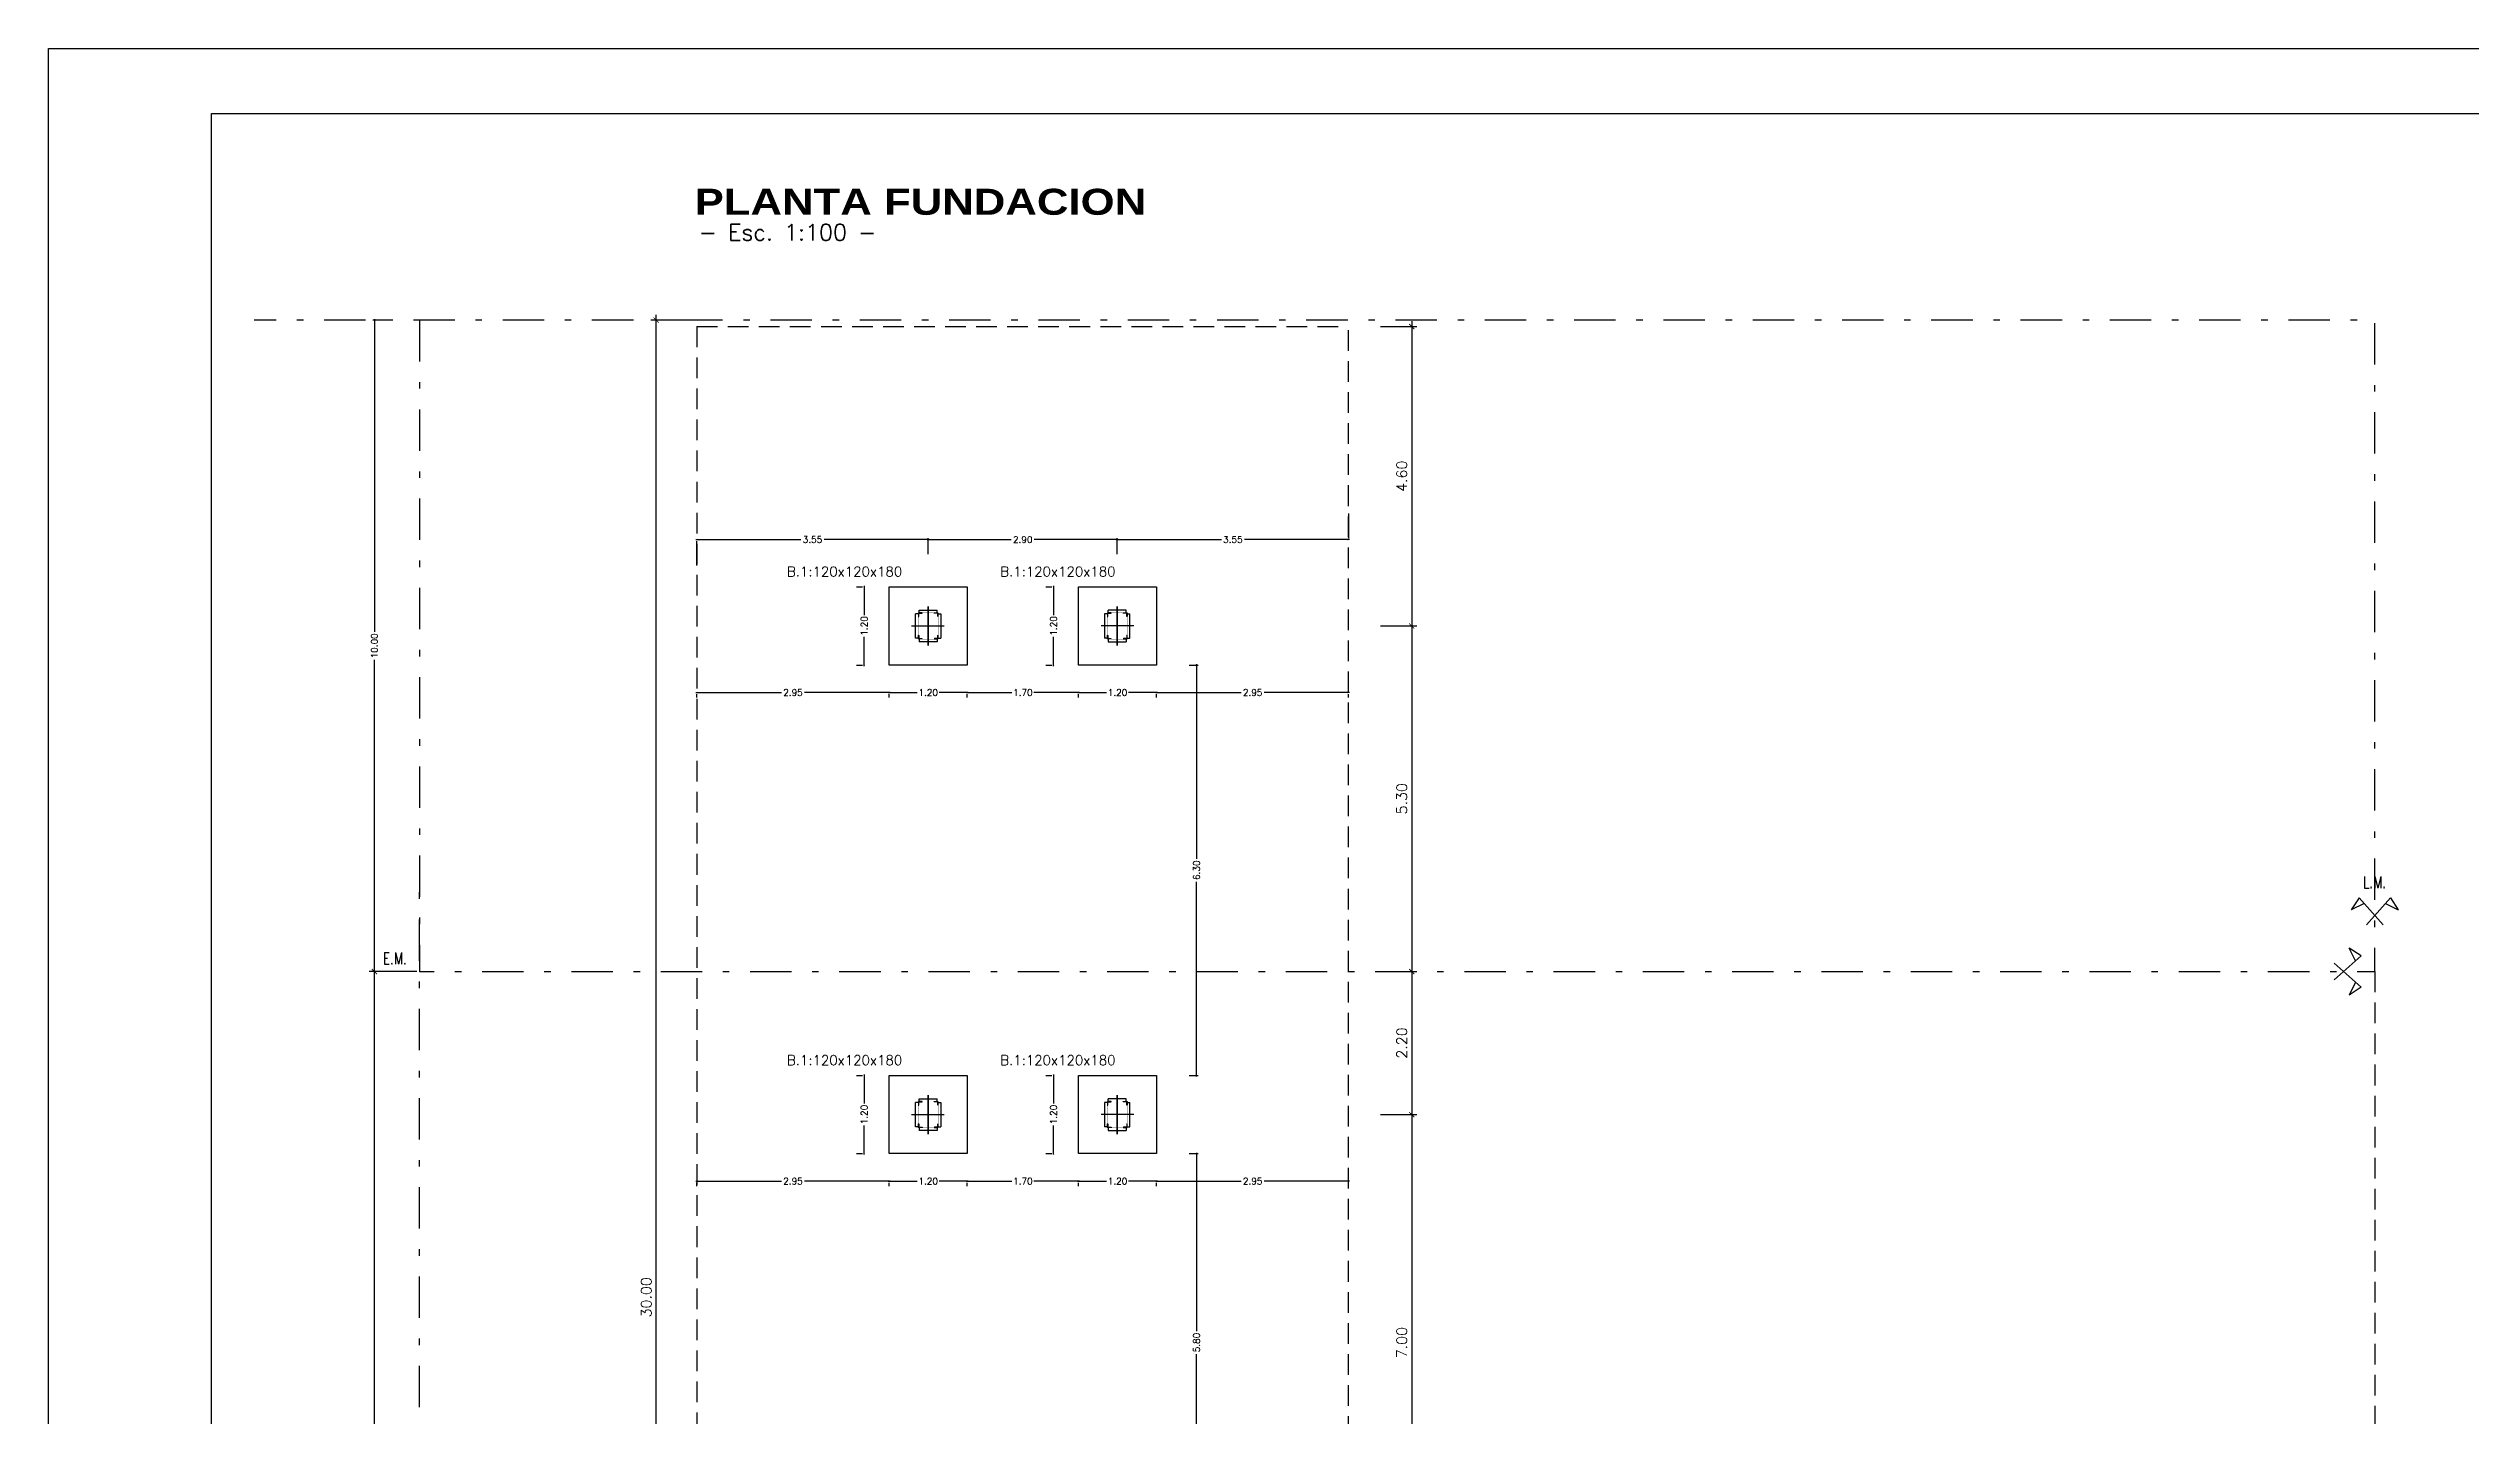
# Model space of a CAD drawing. Header units: millimetres. Extents: x 15 to 74, y 2 to 179.
# Drawn here: x 14.59 to 51.77, y 157.54 to 178.54 of the extents above; entities that cross this region are included whole.
import ezdxf

# ---------------------------------------------------------------- set-up
doc = ezdxf.new("R2010")
doc.units = ezdxf.units.MM
for name, pattern in [('DASHDOT', [25.4, 12.7, -6.35, 0, -6.35]), ('DASHED2', [9.525, 6.35, -3.175]), ('HIDDEN', [0.375, 0.25, -0.125])]:
    doc.linetypes.add(name, pattern=pattern)
for name, color, linetype in [('00-CORTE', 4, 'Continuous'), ('00-COTAS', 1, 'Continuous'), ('00-EJES', 2, 'DASHDOT'), ('00-PROYECCION', 2, 'HIDDEN'), ('00-REFE', 2, 'Continuous'), ('00-TEXTO', 4, 'Continuous'), ('Cordones', 4, 'Continuous'), ('Diagonales', 12, 'Continuous'), ('Ejes Column', 5, 'Continuous'), ('TEXTO', 7, 'Continuous'), ('ZAP-NERV', 5, 'Continuous')]:
    doc.layers.add(name, color=color, linetype=linetype)
doc.styles.add('ARIAL', font='Simplex.shx')
doc.styles.add('COTAS', font='simplex.shx')
doc.styles.add('ROMANS', font='romans')
doc.styles.add('SANSSERIFBOLD', font='sasb____.pfb', dxfattribs={"width": 1.2})
doc.dimstyles.new('cotas-100', dxfattribs={"dimscale": 0.8, "dimtxt": 0.2, "dimasz": 0.1, "dimexe": 0.1, "dimexo": 0.05, "dimgap": 0.09, "dimtad": 1, "dimzin": 0, "dimdsep": 46, "dimtxsty": 'COTAS', "dimblk": 'ARCHTICK', "dimblk1": 'ARCHTICK', "dimblk2": 'ARCHTICK', "dimsah": 1, "dimcen": 0.09, "dimdle": 0.1, "dimse1": 1, "dimclrd": 1, "dimclre": 1, "dimclrt": 2, "dimadec": 0, "dimazin": 0, "dimtfac": 1, "dimtofl": 0, "dimtmove": 1, "dimatfit": 3, "dimldrblk": 'ARCHTICK', "dimfxl": 1, "dimtolj": 1, "dimtzin": 0, "dimarcsym": 0})
doc.dimstyles.new('COTAS01', dxfattribs={"dimscale": 0.5, "dimtxt": 0.2, "dimasz": 0.05, "dimexe": 0.05, "dimexo": 1, "dimgap": 0.05, "dimtad": 0, "dimzin": 0, "dimdsep": 46, "dimtxsty": 'COTAS', "dimblk1": 'ARCHTICK', "dimblk2": 'ARCHTICK', "dimsah": 1, "dimcen": 0.05, "dimdle": 0.03, "dimclrd": 1, "dimclre": 1, "dimclrt": 2, "dimadec": 0, "dimazin": 0, "dimtfac": 1, "dimtofl": 0, "dimtmove": 0, "dimatfit": 3, "dimldrblk": 'ARCHTICK', "dimfxl": 1, "dimtolj": 1, "dimtzin": 0, "dimarcsym": 0})

# ---------------------------------------------------------------- blocks, each defined once
blk = doc.blocks.new('_ARCHTICK')
at = {"color": 0, "linetype": 'ByBlock', "const_width": 0.15}
blk.add_lwpolyline([(-0.5, -0.5), (0.5, 0.5)], dxfattribs=at)
blk = doc.blocks.new('*D112')
at = {"color": 1, "lineweight": -2, "transparency": 16777216}
for p, q in [((24.496, 174.371), (23.832, 174.371)), ((23.912, 144.291), (23.912, 174.451))]:
    blk.add_line(p, q, dxfattribs=at)
at = {"layer": 'DEFPOINTS', "color": 0, "transparency": 16777216}
for p in [(23.912, 174.371), (24.536, 174.371), (26.536, 144.371)]:
    blk.add_point(p, dxfattribs=at)
at = {"color": 1, "lineweight": -2, "transparency": 16777216, "xscale": 0.08000000000000002, "yscale": 0.08000000000000002, "zscale": 0.08000000000000002}
for p, rotation in [((23.912, 174.371), 90), ((23.912, 144.371), 270)]:
    blk.add_blockref('_ARCHTICK', p, dxfattribs=dict(at, rotation=rotation))
at = {"color": 2, "transparency": 16777216, "insert": (23.76, 159.371), "char_height": 0.16, "attachment_point": 5, "rotation": 90, "style": 'COTAS'}
blk.add_mtext('\\A1;30.00', dxfattribs=at)
blk = doc.blocks.new('_Dot')
at = {"color": 0, "linetype": 'ByBlock', "lineweight": -2}
blk.add_line((-0.5, 0), (-1, 0), dxfattribs=at)
at = {"color": 0, "linetype": 'ByBlock', "const_width": 0.5}
blk.add_lwpolyline([(-0.25, 0, 1), (0.25, 0, 1)], format="xyb", close=True, dxfattribs=at)
blk = doc.blocks.new('DOT')
at = {"layer": 'ZAP-NERV', "color": 0, "linetype": 'ByBlock'}
blk.add_line((-0.5, 0), (-1, 0), dxfattribs=at)
at = {"layer": 'ZAP-NERV', "color": 0, "linetype": 'ByBlock', "const_width": 0.5}
blk.add_lwpolyline([(-0.25, 0, 1), (0.25, 0, 1)], format="xyb", close=True, dxfattribs=at)
blk = doc.blocks.new('*D113')
at = {"layer": '00-COTAS', "color": 1, "lineweight": -2, "transparency": 16777216}
for p, q in [((20.242, 164.371), (19.508, 164.371)), ((19.588, 147.121), (19.588, 164.451))]:
    blk.add_line(p, q, dxfattribs=at)
at = {"layer": 'DEFPOINTS', "color": 0, "transparency": 16777216}
for p in [(19.588, 164.371), (20.282, 164.371), (20.282, 147.201)]:
    blk.add_point(p, dxfattribs=at)
at = {"layer": '00-COTAS', "color": 1, "lineweight": -2, "transparency": 16777216, "xscale": 0.08000000000000002, "yscale": 0.08000000000000002, "zscale": 0.08000000000000002}
for p, rotation in [((19.588, 164.371), 90), ((19.588, 147.201), 270)]:
    blk.add_blockref('_ARCHTICK', p, dxfattribs=dict(at, rotation=rotation))
at = {"layer": '00-COTAS', "color": 2, "transparency": 16777216, "insert": (19.436, 155.786), "char_height": 0.16, "attachment_point": 5, "rotation": 90, "style": 'COTAS'}
blk.add_mtext('\\A1;17.17', dxfattribs=at)
blk = doc.blocks.new('*D115')
at = {"layer": 'DEFPOINTS', "color": 0, "transparency": 16777216}
for p in [(34.536, 162.176), (34.536, 155.176), (35.504, 155.176)]:
    blk.add_point(p, dxfattribs=at)
at = {"layer": 'Diagonales', "color": 1, "lineweight": -2, "transparency": 16777216}
for p, q in [((35.024, 162.176), (35.584, 162.176)), ((35.504, 162.256), (35.504, 155.096)), ((35.024, 155.176), (35.584, 155.176))]:
    blk.add_line(p, q, dxfattribs=at)
at = {"layer": 'Diagonales', "color": 1, "lineweight": -2, "transparency": 16777216, "xscale": 0.08000000000000002, "yscale": 0.08000000000000002, "zscale": 0.08000000000000002}
for p, rotation in [((35.504, 162.176), 90), ((35.504, 155.176), 270)]:
    blk.add_blockref('_ARCHTICK', p, dxfattribs=dict(at, rotation=rotation))
at = {"layer": 'Diagonales', "color": 2, "transparency": 16777216, "insert": (35.352, 158.676), "char_height": 0.16, "attachment_point": 5, "rotation": 90, "style": 'COTAS'}
blk.add_mtext('\\A1;7.00', dxfattribs=at)
blk = doc.blocks.new('*D116')
at = {"layer": 'DEFPOINTS', "color": 0, "transparency": 16777216}
for p in [(34.536, 164.371), (34.536, 162.176), (35.504, 162.176)]:
    blk.add_point(p, dxfattribs=at)
at = {"layer": 'Diagonales', "color": 1, "lineweight": -2, "transparency": 16777216}
for p, q in [((35.024, 164.371), (35.584, 164.371)), ((35.504, 164.451), (35.504, 162.096)), ((35.024, 162.176), (35.584, 162.176))]:
    blk.add_line(p, q, dxfattribs=at)
at = {"layer": 'Diagonales', "color": 1, "lineweight": -2, "transparency": 16777216, "xscale": 0.08000000000000002, "yscale": 0.08000000000000002, "zscale": 0.08000000000000002}
for p, rotation in [((35.504, 164.371), 90), ((35.504, 162.176), 270)]:
    blk.add_blockref('_ARCHTICK', p, dxfattribs=dict(at, rotation=rotation))
at = {"layer": 'Diagonales', "color": 2, "transparency": 16777216, "insert": (35.352, 163.274), "char_height": 0.16, "attachment_point": 5, "rotation": 90, "style": 'COTAS'}
blk.add_mtext('\\A1;2.20', dxfattribs=at)
blk = doc.blocks.new('*D117')
at = {"layer": 'DEFPOINTS', "color": 0, "transparency": 16777216}
for p in [(34.536, 169.676), (34.536, 164.371), (35.504, 164.371)]:
    blk.add_point(p, dxfattribs=at)
at = {"layer": 'Diagonales', "color": 1, "lineweight": -2, "transparency": 16777216}
for p, q in [((35.024, 169.676), (35.584, 169.676)), ((35.504, 169.756), (35.504, 164.291)), ((35.024, 164.371), (35.584, 164.371))]:
    blk.add_line(p, q, dxfattribs=at)
at = {"layer": 'Diagonales', "color": 1, "lineweight": -2, "transparency": 16777216, "xscale": 0.08000000000000002, "yscale": 0.08000000000000002, "zscale": 0.08000000000000002}
for p, rotation in [((35.504, 169.676), 90), ((35.504, 164.371), 270)]:
    blk.add_blockref('_ARCHTICK', p, dxfattribs=dict(at, rotation=rotation))
at = {"layer": 'Diagonales', "color": 2, "transparency": 16777216, "insert": (35.352, 167.024), "char_height": 0.16, "attachment_point": 5, "rotation": 90, "style": 'COTAS'}
blk.add_mtext('\\A1;5.30', dxfattribs=at)
blk = doc.blocks.new('*D118')
at = {"layer": 'DEFPOINTS', "color": 0, "transparency": 16777216}
for p in [(34.536, 174.272), (34.536, 169.676), (35.504, 169.676)]:
    blk.add_point(p, dxfattribs=at)
at = {"layer": 'Diagonales', "color": 1, "lineweight": -2, "transparency": 16777216}
for p, q in [((35.024, 174.272), (35.584, 174.272)), ((35.504, 174.352), (35.504, 169.596)), ((35.024, 169.676), (35.584, 169.676))]:
    blk.add_line(p, q, dxfattribs=at)
at = {"layer": 'Diagonales', "color": 1, "lineweight": -2, "transparency": 16777216, "xscale": 0.08000000000000002, "yscale": 0.08000000000000002, "zscale": 0.08000000000000002}
for p, rotation in [((35.504, 174.272), 90), ((35.504, 169.676), 270)]:
    blk.add_blockref('_ARCHTICK', p, dxfattribs=dict(at, rotation=rotation))
at = {"layer": 'Diagonales', "color": 2, "transparency": 16777216, "insert": (35.352, 171.974), "char_height": 0.16, "attachment_point": 5, "rotation": 90, "style": 'COTAS'}
blk.add_mtext('\\A1;4.60', dxfattribs=at)
blk = doc.blocks.new('*D122')
at = {"layer": 'DEFPOINTS', "color": 0, "transparency": 16777216}
for p in [(24.536, 171.103), (28.086, 171.375), (28.086, 171.002)]:
    blk.add_point(p, dxfattribs=at)
at = {"layer": 'Diagonales', "color": 1, "lineweight": -2, "transparency": 16777216}
for p, q in [((24.521, 171.002), (26.134, 171.002)), ((24.536, 170.603), (24.536, 170.977)), ((28.101, 171.002), (26.489, 171.002)), ((28.086, 170.875), (28.086, 170.977))]:
    blk.add_line(p, q, dxfattribs=at)
at = {"layer": 'Diagonales', "color": 1, "lineweight": -2, "transparency": 16777216, "xscale": 0.025, "yscale": 0.025, "zscale": 0.025, "rotation": 180}
blk.add_blockref('_ARCHTICK', (24.536, 171.002), dxfattribs=at)
at = {"layer": 'Diagonales', "color": 1, "lineweight": -2, "transparency": 16777216, "xscale": 0.025, "yscale": 0.025, "zscale": 0.025}
blk.add_blockref('_ARCHTICK', (28.086, 171.002), dxfattribs=at)
at = {"layer": 'Diagonales', "color": 2, "transparency": 16777216, "insert": (26.311, 171.002), "char_height": 0.1, "attachment_point": 5, "style": 'COTAS'}
blk.add_mtext('\\A1;3.55', dxfattribs=at)
blk = doc.blocks.new('*D119')
at = {"layer": 'DEFPOINTS', "color": 0, "transparency": 16777216}
for p in [(30.986, 171.276), (30.986, 171.001), (28.086, 170.276)]:
    blk.add_point(p, dxfattribs=at)
at = {"layer": 'Diagonales', "color": 1, "lineweight": -2, "transparency": 16777216}
for p, q in [((28.086, 170.776), (28.086, 171.026)), ((28.071, 171.001), (29.359, 171.001)), ((31.001, 171.001), (29.714, 171.001)), ((30.986, 170.776), (30.986, 170.976))]:
    blk.add_line(p, q, dxfattribs=at)
at = {"layer": 'Diagonales', "color": 1, "lineweight": -2, "transparency": 16777216, "xscale": 0.025, "yscale": 0.025, "zscale": 0.025, "rotation": 180}
blk.add_blockref('_ARCHTICK', (28.086, 171.001), dxfattribs=at)
at = {"layer": 'Diagonales', "color": 1, "lineweight": -2, "transparency": 16777216, "xscale": 0.025, "yscale": 0.025, "zscale": 0.025}
blk.add_blockref('_ARCHTICK', (30.986, 171.001), dxfattribs=at)
at = {"layer": 'Diagonales', "color": 2, "transparency": 16777216, "insert": (29.536, 171.001), "char_height": 0.1, "attachment_point": 5, "style": 'COTAS'}
blk.add_mtext('\\A1;2.90', dxfattribs=at)
blk = doc.blocks.new('*D120')
at = {"layer": 'DEFPOINTS', "color": 0, "transparency": 16777216}
for p in [(34.536, 171.001), (34.536, 170.903), (30.986, 170.276)]:
    blk.add_point(p, dxfattribs=at)
at = {"layer": 'Diagonales', "color": 1, "lineweight": -2, "transparency": 16777216}
for p, q in [((34.536, 171.403), (34.536, 171.026)), ((30.986, 170.776), (30.986, 171.026)), ((30.971, 171.001), (32.584, 171.001)), ((34.551, 171.001), (32.938, 171.001))]:
    blk.add_line(p, q, dxfattribs=at)
at = {"layer": 'Diagonales', "color": 1, "lineweight": -2, "transparency": 16777216, "xscale": 0.025, "yscale": 0.025, "zscale": 0.025, "rotation": 180}
blk.add_blockref('_ARCHTICK', (30.986, 171.001), dxfattribs=at)
at = {"layer": 'Diagonales', "color": 1, "lineweight": -2, "transparency": 16777216, "xscale": 0.025, "yscale": 0.025, "zscale": 0.025}
blk.add_blockref('_ARCHTICK', (34.536, 171.001), dxfattribs=at)
at = {"layer": 'Diagonales', "color": 2, "transparency": 16777216, "insert": (32.761, 171.001), "char_height": 0.1, "attachment_point": 5, "style": 'COTAS'}
blk.add_mtext('\\A1;3.55', dxfattribs=at)
blk = doc.blocks.new('*D123')
at = {"layer": 'DEFPOINTS', "color": 0, "transparency": 16777216}
for p in [(19.588, 174.371), (20.282, 174.371), (20.282, 164.371)]:
    blk.add_point(p, dxfattribs=at)
at = {"layer": 'Diagonales', "color": 1, "lineweight": -2, "transparency": 16777216}
for p, q in [((19.782, 174.371), (19.563, 174.371)), ((19.588, 174.386), (19.588, 169.587)), ((19.588, 164.356), (19.588, 169.156)), ((19.782, 164.371), (19.563, 164.371))]:
    blk.add_line(p, q, dxfattribs=at)
at = {"layer": 'Diagonales', "color": 1, "lineweight": -2, "transparency": 16777216, "xscale": 0.025, "yscale": 0.025, "zscale": 0.025}
for p, rotation in [((19.588, 174.371), 90), ((19.588, 164.371), 270)]:
    blk.add_blockref('_ARCHTICK', p, dxfattribs=dict(at, rotation=rotation))
at = {"layer": 'Diagonales', "color": 2, "transparency": 16777216, "insert": (19.588, 169.371), "char_height": 0.1, "attachment_point": 5, "rotation": 90, "style": 'COTAS'}
blk.add_mtext('\\A1;10.00', dxfattribs=at)
blk = doc.blocks.new('*D130')
at = {"layer": 'DEFPOINTS', "color": 0, "transparency": 16777216}
for p in [(27.486, 161.576), (28.686, 161.576), (28.686, 161.154)]:
    blk.add_point(p, dxfattribs=at)
at = {"layer": 'Diagonales', "color": 1, "lineweight": -2, "transparency": 16777216}
for p, q in [((27.471, 161.154), (27.919, 161.154)), ((27.486, 161.076), (27.486, 161.129)), ((28.701, 161.154), (28.254, 161.154)), ((28.686, 161.076), (28.686, 161.129))]:
    blk.add_line(p, q, dxfattribs=at)
at = {"layer": 'Diagonales', "color": 1, "lineweight": -2, "transparency": 16777216, "xscale": 0.025, "yscale": 0.025, "zscale": 0.025, "rotation": 180}
blk.add_blockref('_ARCHTICK', (27.486, 161.154), dxfattribs=at)
at = {"layer": 'Diagonales', "color": 1, "lineweight": -2, "transparency": 16777216, "xscale": 0.025, "yscale": 0.025, "zscale": 0.025}
blk.add_blockref('_ARCHTICK', (28.686, 161.154), dxfattribs=at)
at = {"layer": 'Diagonales', "color": 2, "transparency": 16777216, "insert": (28.086, 161.154), "char_height": 0.1, "attachment_point": 5, "style": 'COTAS'}
blk.add_mtext('\\A1;1.20', dxfattribs=at)
blk = doc.blocks.new('*D131')
at = {"layer": 'DEFPOINTS', "color": 0, "transparency": 16777216}
for p in [(27.486, 162.776), (27.102, 161.576), (27.486, 161.576)]:
    blk.add_point(p, dxfattribs=at)
at = {"layer": 'Diagonales', "color": 1, "lineweight": -2, "transparency": 16777216}
for p, q in [((26.986, 162.776), (27.077, 162.776)), ((27.102, 162.791), (27.102, 162.344)), ((27.102, 161.561), (27.102, 162.008)), ((26.986, 161.576), (27.077, 161.576))]:
    blk.add_line(p, q, dxfattribs=at)
at = {"layer": 'Diagonales', "color": 1, "lineweight": -2, "transparency": 16777216, "xscale": 0.025, "yscale": 0.025, "zscale": 0.025}
for p, rotation in [((27.102, 162.776), 90), ((27.102, 161.576), 270)]:
    blk.add_blockref('_ARCHTICK', p, dxfattribs=dict(at, rotation=rotation))
at = {"layer": 'Diagonales', "color": 2, "transparency": 16777216, "insert": (27.102, 162.176), "char_height": 0.1, "attachment_point": 5, "rotation": 90, "style": 'COTAS'}
blk.add_mtext('\\A1;1.20', dxfattribs=at)
blk = doc.blocks.new('*D128')
at = {"layer": 'DEFPOINTS', "color": 0, "transparency": 16777216}
for p in [(30.391, 161.576), (31.591, 161.576), (31.591, 161.154)]:
    blk.add_point(p, dxfattribs=at)
at = {"layer": 'Diagonales', "color": 1, "lineweight": -2, "transparency": 16777216}
for p, q in [((30.376, 161.154), (30.823, 161.154)), ((30.391, 161.076), (30.391, 161.129)), ((31.606, 161.154), (31.159, 161.154)), ((31.591, 161.076), (31.591, 161.129))]:
    blk.add_line(p, q, dxfattribs=at)
at = {"layer": 'Diagonales', "color": 1, "lineweight": -2, "transparency": 16777216, "xscale": 0.025, "yscale": 0.025, "zscale": 0.025, "rotation": 180}
blk.add_blockref('_ARCHTICK', (30.391, 161.154), dxfattribs=at)
at = {"layer": 'Diagonales', "color": 1, "lineweight": -2, "transparency": 16777216, "xscale": 0.025, "yscale": 0.025, "zscale": 0.025}
blk.add_blockref('_ARCHTICK', (31.591, 161.154), dxfattribs=at)
at = {"layer": 'Diagonales', "color": 2, "transparency": 16777216, "insert": (30.991, 161.154), "char_height": 0.1, "attachment_point": 5, "style": 'COTAS'}
blk.add_mtext('\\A1;1.20', dxfattribs=at)
blk = doc.blocks.new('*D129')
at = {"layer": 'DEFPOINTS', "color": 0, "transparency": 16777216}
for p in [(30.391, 162.776), (30.007, 161.576), (30.391, 161.576)]:
    blk.add_point(p, dxfattribs=at)
at = {"layer": 'Diagonales', "color": 1, "lineweight": -2, "transparency": 16777216}
for p, q in [((29.891, 162.776), (29.982, 162.776)), ((30.007, 162.791), (30.007, 162.344)), ((30.007, 161.561), (30.007, 162.008)), ((29.891, 161.576), (29.982, 161.576))]:
    blk.add_line(p, q, dxfattribs=at)
at = {"layer": 'Diagonales', "color": 1, "lineweight": -2, "transparency": 16777216, "xscale": 0.025, "yscale": 0.025, "zscale": 0.025}
for p, rotation in [((30.007, 162.776), 90), ((30.007, 161.576), 270)]:
    blk.add_blockref('_ARCHTICK', p, dxfattribs=dict(at, rotation=rotation))
at = {"layer": 'Diagonales', "color": 2, "transparency": 16777216, "insert": (30.007, 162.176), "char_height": 0.1, "attachment_point": 5, "rotation": 90, "style": 'COTAS'}
blk.add_mtext('\\A1;1.20', dxfattribs=at)
blk = doc.blocks.new('*D134')
at = {"layer": 'DEFPOINTS', "color": 0, "transparency": 16777216}
for p in [(27.486, 169.076), (28.686, 169.076), (28.686, 168.654)]:
    blk.add_point(p, dxfattribs=at)
at = {"layer": 'Diagonales', "color": 1, "lineweight": -2, "transparency": 16777216}
for p, q in [((27.471, 168.654), (27.919, 168.654)), ((27.486, 168.576), (27.486, 168.629)), ((28.701, 168.654), (28.254, 168.654)), ((28.686, 168.576), (28.686, 168.629))]:
    blk.add_line(p, q, dxfattribs=at)
at = {"layer": 'Diagonales', "color": 1, "lineweight": -2, "transparency": 16777216, "xscale": 0.025, "yscale": 0.025, "zscale": 0.025, "rotation": 180}
blk.add_blockref('_ARCHTICK', (27.486, 168.654), dxfattribs=at)
at = {"layer": 'Diagonales', "color": 1, "lineweight": -2, "transparency": 16777216, "xscale": 0.025, "yscale": 0.025, "zscale": 0.025}
blk.add_blockref('_ARCHTICK', (28.686, 168.654), dxfattribs=at)
at = {"layer": 'Diagonales', "color": 2, "transparency": 16777216, "insert": (28.086, 168.654), "char_height": 0.1, "attachment_point": 5, "style": 'COTAS'}
blk.add_mtext('\\A1;1.20', dxfattribs=at)
blk = doc.blocks.new('*D135')
at = {"layer": 'DEFPOINTS', "color": 0, "transparency": 16777216}
for p in [(27.486, 170.276), (27.102, 169.076), (27.486, 169.076)]:
    blk.add_point(p, dxfattribs=at)
at = {"layer": 'Diagonales', "color": 1, "lineweight": -2, "transparency": 16777216}
for p, q in [((26.986, 170.276), (27.077, 170.276)), ((27.102, 170.291), (27.102, 169.844)), ((27.102, 169.061), (27.102, 169.508)), ((26.986, 169.076), (27.077, 169.076))]:
    blk.add_line(p, q, dxfattribs=at)
at = {"layer": 'Diagonales', "color": 1, "lineweight": -2, "transparency": 16777216, "xscale": 0.025, "yscale": 0.025, "zscale": 0.025}
for p, rotation in [((27.102, 170.276), 90), ((27.102, 169.076), 270)]:
    blk.add_blockref('_ARCHTICK', p, dxfattribs=dict(at, rotation=rotation))
at = {"layer": 'Diagonales', "color": 2, "transparency": 16777216, "insert": (27.102, 169.676), "char_height": 0.1, "attachment_point": 5, "rotation": 90, "style": 'COTAS'}
blk.add_mtext('\\A1;1.20', dxfattribs=at)
blk = doc.blocks.new('*D132')
at = {"layer": 'DEFPOINTS', "color": 0, "transparency": 16777216}
for p in [(30.391, 169.076), (31.591, 169.076), (31.591, 168.654)]:
    blk.add_point(p, dxfattribs=at)
at = {"layer": 'Diagonales', "color": 1, "lineweight": -2, "transparency": 16777216}
for p, q in [((30.376, 168.654), (30.823, 168.654)), ((30.391, 168.576), (30.391, 168.629)), ((31.606, 168.654), (31.159, 168.654)), ((31.591, 168.576), (31.591, 168.629))]:
    blk.add_line(p, q, dxfattribs=at)
at = {"layer": 'Diagonales', "color": 1, "lineweight": -2, "transparency": 16777216, "xscale": 0.025, "yscale": 0.025, "zscale": 0.025, "rotation": 180}
blk.add_blockref('_ARCHTICK', (30.391, 168.654), dxfattribs=at)
at = {"layer": 'Diagonales', "color": 1, "lineweight": -2, "transparency": 16777216, "xscale": 0.025, "yscale": 0.025, "zscale": 0.025}
blk.add_blockref('_ARCHTICK', (31.591, 168.654), dxfattribs=at)
at = {"layer": 'Diagonales', "color": 2, "transparency": 16777216, "insert": (30.991, 168.654), "char_height": 0.1, "attachment_point": 5, "style": 'COTAS'}
blk.add_mtext('\\A1;1.20', dxfattribs=at)
blk = doc.blocks.new('*D133')
at = {"layer": 'DEFPOINTS', "color": 0, "transparency": 16777216}
for p in [(30.391, 170.276), (30.007, 169.076), (30.391, 169.076)]:
    blk.add_point(p, dxfattribs=at)
at = {"layer": 'Diagonales', "color": 1, "lineweight": -2, "transparency": 16777216}
for p, q in [((29.891, 170.276), (29.982, 170.276)), ((30.007, 170.291), (30.007, 169.844)), ((30.007, 169.061), (30.007, 169.508)), ((29.891, 169.076), (29.982, 169.076))]:
    blk.add_line(p, q, dxfattribs=at)
at = {"layer": 'Diagonales', "color": 1, "lineweight": -2, "transparency": 16777216, "xscale": 0.025, "yscale": 0.025, "zscale": 0.025}
for p, rotation in [((30.007, 170.276), 90), ((30.007, 169.076), 270)]:
    blk.add_blockref('_ARCHTICK', p, dxfattribs=dict(at, rotation=rotation))
at = {"layer": 'Diagonales', "color": 2, "transparency": 16777216, "insert": (30.007, 169.676), "char_height": 0.1, "attachment_point": 5, "rotation": 90, "style": 'COTAS'}
blk.add_mtext('\\A1;1.20', dxfattribs=at)
blk = doc.blocks.new('*D136')
at = {"layer": 'DEFPOINTS', "color": 0, "transparency": 16777216}
for p in [(24.536, 169.076), (27.486, 169.076), (24.536, 168.654)]:
    blk.add_point(p, dxfattribs=at)
at = {"layer": 'Diagonales', "color": 1, "lineweight": -2, "transparency": 16777216}
for p, q in [((24.521, 168.654), (25.834, 168.654)), ((24.536, 168.576), (24.536, 168.629)), ((27.501, 168.654), (26.189, 168.654)), ((27.486, 168.576), (27.486, 168.629))]:
    blk.add_line(p, q, dxfattribs=at)
at = {"layer": 'Diagonales', "color": 1, "lineweight": -2, "transparency": 16777216, "xscale": 0.025, "yscale": 0.025, "zscale": 0.025, "rotation": 180}
blk.add_blockref('_ARCHTICK', (24.536, 168.654), dxfattribs=at)
at = {"layer": 'Diagonales', "color": 1, "lineweight": -2, "transparency": 16777216, "xscale": 0.025, "yscale": 0.025, "zscale": 0.025}
blk.add_blockref('_ARCHTICK', (27.486, 168.654), dxfattribs=at)
at = {"layer": 'Diagonales', "color": 2, "transparency": 16777216, "insert": (26.011, 168.654), "char_height": 0.1, "attachment_point": 5, "style": 'COTAS'}
blk.add_mtext('\\A1;2.95', dxfattribs=at)
blk = doc.blocks.new('*D137')
at = {"layer": 'DEFPOINTS', "color": 0, "transparency": 16777216}
for p in [(28.686, 169.076), (30.391, 169.076), (30.391, 168.654)]:
    blk.add_point(p, dxfattribs=at)
at = {"layer": 'Diagonales', "color": 1, "lineweight": -2, "transparency": 16777216}
for p, q in [((28.671, 168.654), (29.371, 168.654)), ((28.686, 168.576), (28.686, 168.629)), ((30.406, 168.654), (29.707, 168.654)), ((30.391, 168.576), (30.391, 168.629))]:
    blk.add_line(p, q, dxfattribs=at)
at = {"layer": 'Diagonales', "color": 1, "lineweight": -2, "transparency": 16777216, "xscale": 0.025, "yscale": 0.025, "zscale": 0.025, "rotation": 180}
blk.add_blockref('_ARCHTICK', (28.686, 168.654), dxfattribs=at)
at = {"layer": 'Diagonales', "color": 1, "lineweight": -2, "transparency": 16777216, "xscale": 0.025, "yscale": 0.025, "zscale": 0.025}
blk.add_blockref('_ARCHTICK', (30.391, 168.654), dxfattribs=at)
at = {"layer": 'Diagonales', "color": 2, "transparency": 16777216, "insert": (29.539, 168.654), "char_height": 0.1, "attachment_point": 5, "style": 'COTAS'}
blk.add_mtext('\\A1;1.70', dxfattribs=at)
blk = doc.blocks.new('*D138')
at = {"layer": 'DEFPOINTS', "color": 0, "transparency": 16777216}
for p in [(31.591, 169.076), (34.536, 169.076), (34.536, 168.654)]:
    blk.add_point(p, dxfattribs=at)
at = {"layer": 'Diagonales', "color": 1, "lineweight": -2, "transparency": 16777216}
for p, q in [((31.576, 168.654), (32.886, 168.654)), ((31.591, 168.576), (31.591, 168.629)), ((34.551, 168.654), (33.241, 168.654)), ((34.536, 168.576), (34.536, 168.629))]:
    blk.add_line(p, q, dxfattribs=at)
at = {"layer": 'Diagonales', "color": 1, "lineweight": -2, "transparency": 16777216, "xscale": 0.025, "yscale": 0.025, "zscale": 0.025, "rotation": 180}
blk.add_blockref('_ARCHTICK', (31.591, 168.654), dxfattribs=at)
at = {"layer": 'Diagonales', "color": 1, "lineweight": -2, "transparency": 16777216, "xscale": 0.025, "yscale": 0.025, "zscale": 0.025}
blk.add_blockref('_ARCHTICK', (34.536, 168.654), dxfattribs=at)
at = {"layer": 'Diagonales', "color": 2, "transparency": 16777216, "insert": (33.064, 168.654), "char_height": 0.1, "attachment_point": 5, "style": 'COTAS'}
blk.add_mtext('\\A1;2.95', dxfattribs=at)
blk = doc.blocks.new('*D140')
at = {"layer": 'DEFPOINTS', "color": 0, "transparency": 16777216}
for p in [(24.536, 161.576), (27.486, 161.576), (24.536, 161.154)]:
    blk.add_point(p, dxfattribs=at)
at = {"layer": 'Diagonales', "color": 1, "lineweight": -2, "transparency": 16777216}
for p, q in [((24.521, 161.154), (25.834, 161.154)), ((24.536, 161.076), (24.536, 161.129)), ((27.501, 161.154), (26.189, 161.154)), ((27.486, 161.076), (27.486, 161.129))]:
    blk.add_line(p, q, dxfattribs=at)
at = {"layer": 'Diagonales', "color": 1, "lineweight": -2, "transparency": 16777216, "xscale": 0.025, "yscale": 0.025, "zscale": 0.025, "rotation": 180}
blk.add_blockref('_ARCHTICK', (24.536, 161.154), dxfattribs=at)
at = {"layer": 'Diagonales', "color": 1, "lineweight": -2, "transparency": 16777216, "xscale": 0.025, "yscale": 0.025, "zscale": 0.025}
blk.add_blockref('_ARCHTICK', (27.486, 161.154), dxfattribs=at)
at = {"layer": 'Diagonales', "color": 2, "transparency": 16777216, "insert": (26.011, 161.154), "char_height": 0.1, "attachment_point": 5, "style": 'COTAS'}
blk.add_mtext('\\A1;2.95', dxfattribs=at)
blk = doc.blocks.new('*D139')
at = {"layer": 'DEFPOINTS', "color": 0, "transparency": 16777216}
for p in [(28.686, 161.576), (30.391, 161.576), (30.391, 161.154)]:
    blk.add_point(p, dxfattribs=at)
at = {"layer": 'Diagonales', "color": 1, "lineweight": -2, "transparency": 16777216}
for p, q in [((28.671, 161.154), (29.371, 161.154)), ((28.686, 161.076), (28.686, 161.129)), ((30.406, 161.154), (29.707, 161.154)), ((30.391, 161.076), (30.391, 161.129))]:
    blk.add_line(p, q, dxfattribs=at)
at = {"layer": 'Diagonales', "color": 1, "lineweight": -2, "transparency": 16777216, "xscale": 0.025, "yscale": 0.025, "zscale": 0.025, "rotation": 180}
blk.add_blockref('_ARCHTICK', (28.686, 161.154), dxfattribs=at)
at = {"layer": 'Diagonales', "color": 1, "lineweight": -2, "transparency": 16777216, "xscale": 0.025, "yscale": 0.025, "zscale": 0.025}
blk.add_blockref('_ARCHTICK', (30.391, 161.154), dxfattribs=at)
at = {"layer": 'Diagonales', "color": 2, "transparency": 16777216, "insert": (29.539, 161.154), "char_height": 0.1, "attachment_point": 5, "style": 'COTAS'}
blk.add_mtext('\\A1;1.70', dxfattribs=at)
blk = doc.blocks.new('*D141')
at = {"layer": 'DEFPOINTS', "color": 0, "transparency": 16777216}
for p in [(31.591, 161.576), (34.536, 161.576), (34.536, 161.154)]:
    blk.add_point(p, dxfattribs=at)
at = {"layer": 'Diagonales', "color": 1, "lineweight": -2, "transparency": 16777216}
for p, q in [((31.576, 161.154), (32.886, 161.154)), ((31.591, 161.076), (31.591, 161.129)), ((34.551, 161.154), (33.241, 161.154)), ((34.536, 161.076), (34.536, 161.129))]:
    blk.add_line(p, q, dxfattribs=at)
at = {"layer": 'Diagonales', "color": 1, "lineweight": -2, "transparency": 16777216, "xscale": 0.025, "yscale": 0.025, "zscale": 0.025, "rotation": 180}
blk.add_blockref('_ARCHTICK', (31.591, 161.154), dxfattribs=at)
at = {"layer": 'Diagonales', "color": 1, "lineweight": -2, "transparency": 16777216, "xscale": 0.025, "yscale": 0.025, "zscale": 0.025}
blk.add_blockref('_ARCHTICK', (34.536, 161.154), dxfattribs=at)
at = {"layer": 'Diagonales', "color": 2, "transparency": 16777216, "insert": (33.064, 161.154), "char_height": 0.1, "attachment_point": 5, "style": 'COTAS'}
blk.add_mtext('\\A1;2.95', dxfattribs=at)
blk = doc.blocks.new('*D147')
at = {"layer": 'DEFPOINTS', "color": 0, "transparency": 16777216}
for p in [(31.591, 161.576), (32.202, 161.576), (31.591, 155.776)]:
    blk.add_point(p, dxfattribs=at)
at = {"layer": 'Diagonales', "color": 1, "lineweight": -2, "transparency": 16777216}
for p, q in [((32.091, 161.576), (32.227, 161.576)), ((32.202, 161.591), (32.202, 158.853)), ((32.202, 155.761), (32.202, 158.499)), ((32.091, 155.776), (32.227, 155.776))]:
    blk.add_line(p, q, dxfattribs=at)
at = {"layer": 'Diagonales', "color": 1, "lineweight": -2, "transparency": 16777216, "xscale": 0.025, "yscale": 0.025, "zscale": 0.025}
for p, rotation in [((32.202, 161.576), 90), ((32.202, 155.776), 270)]:
    blk.add_blockref('_ARCHTICK', p, dxfattribs=dict(at, rotation=rotation))
at = {"layer": 'Diagonales', "color": 2, "transparency": 16777216, "insert": (32.202, 158.676), "char_height": 0.1, "attachment_point": 5, "rotation": 90, "style": 'COTAS'}
blk.add_mtext('\\A1;5.80', dxfattribs=at)
blk = doc.blocks.new('*D148')
at = {"layer": 'DEFPOINTS', "color": 0, "transparency": 16777216}
for p in [(31.591, 169.076), (32.202, 169.076), (31.591, 162.776)]:
    blk.add_point(p, dxfattribs=at)
at = {"layer": 'Diagonales', "color": 1, "lineweight": -2, "transparency": 16777216}
for p, q in [((32.091, 169.076), (32.227, 169.076)), ((32.202, 169.091), (32.202, 166.103)), ((32.202, 162.761), (32.202, 165.749)), ((32.091, 162.776), (32.227, 162.776))]:
    blk.add_line(p, q, dxfattribs=at)
at = {"layer": 'Diagonales', "color": 1, "lineweight": -2, "transparency": 16777216, "xscale": 0.025, "yscale": 0.025, "zscale": 0.025}
for p, rotation in [((32.202, 169.076), 90), ((32.202, 162.776), 270)]:
    blk.add_blockref('_ARCHTICK', p, dxfattribs=dict(at, rotation=rotation))
at = {"layer": 'Diagonales', "color": 2, "transparency": 16777216, "insert": (32.202, 165.926), "char_height": 0.1, "attachment_point": 5, "rotation": 90, "style": 'COTAS'}
blk.add_mtext('\\A1;6.30', dxfattribs=at)

msp = doc.modelspace()

# ---------------------------------------------------------------- linework, layer by layer
at = {"color": 1}
msp.add_lwpolyline([(73.988, 178.541), (73.988, 136.541), (14.588, 136.541), (14.588, 178.541)], close=True, dxfattribs=at)
at = {"color": 7}
msp.add_lwpolyline([(17.088, 177.541), (72.988, 177.541), (72.988, 137.541), (17.088, 137.541)], close=True, dxfattribs=at)
at = {"layer": '00-CORTE', "color": 2}
for p, q in [((50.041, 165.502), (49.921, 165.319)), ((50.409, 165.089), (50.041, 165.502)), ((50.155, 165.089), (50.523, 165.502)), ((50.523, 165.502), (50.642, 165.319)), ((50.117, 165.416), (49.921, 165.319)), ((50.446, 165.416), (50.642, 165.319)), ((50.07, 164.612), (49.887, 164.732)), ((49.984, 164.535), (49.887, 164.732)), ((49.657, 164.244), (50.07, 164.612)), ((49.657, 164.498), (50.07, 164.13)), ((49.984, 164.207), (49.887, 164.01)), ((50.07, 164.13), (49.887, 164.01))]:
    msp.add_line(p, q, dxfattribs=at)
at = {"layer": '00-EJES', "linetype": 'DASHDOT', "ltscale": 0.05, "flags": 128}
msp.add_lwpolyline([(20.282, 174.371), (20.282, 164.371), (50.282, 164.371), (50.282, 174.371), (17.743, 174.371)], dxfattribs=at)
at = {"layer": '00-EJES', "linetype": 'DASHDOT', "ltscale": 0.05}
msp.add_lwpolyline([(20.282, 146.725), (20.282, 165.644)], dxfattribs=at)
at = {"layer": '00-PROYECCION', "color": 8, "linetype": 'DASHED2', "ltscale": 0.05}
for p, q in [((24.536, 174.272), (24.536, 144.371)), ((24.536, 174.272), (34.536, 174.272)), ((34.536, 144.371), (34.536, 174.272))]:
    msp.add_line(p, q, dxfattribs=at)
at = {"layer": '00-PROYECCION', "color": 4, "linetype": 'DASHED2', "ltscale": 0.05}
msp.add_line((50.282, 164.371), (50.282, 144.371), dxfattribs=at)
at = {"layer": 'Cordones'}
for points in [[(27.936, 169.819), (27.937, 169.819, 0.414214), (27.941, 169.823), (27.941, 169.863, -0.414214), (27.949, 169.871), (27.99, 169.871, 0.414214), (27.994, 169.875), (27.994, 169.876), (27.936, 169.876)], [(27.936, 169.533), (27.937, 169.533, -0.414214), (27.941, 169.529), (27.941, 169.489, 0.414214), (27.949, 169.481), (27.99, 169.481, -0.414214), (27.994, 169.477), (27.994, 169.476), (27.936, 169.476)], [(28.236, 169.819), (28.236, 169.819, -0.414214), (28.232, 169.823), (28.232, 169.863, 0.414214), (28.224, 169.871), (28.183, 169.871, -0.414214), (28.179, 169.875), (28.179, 169.876), (28.236, 169.876)], [(28.236, 169.533), (28.236, 169.533, 0.414214), (28.232, 169.529), (28.232, 169.489, -0.414214), (28.224, 169.481), (28.183, 169.481, 0.414214), (28.179, 169.477), (28.179, 169.476), (28.236, 169.476)], [(30.836, 169.819), (30.837, 169.819, 0.414214), (30.841, 169.823), (30.841, 169.863, -0.414214), (30.849, 169.871), (30.889, 169.871, 0.414214), (30.893, 169.875), (30.893, 169.876), (30.836, 169.876)], [(30.836, 169.533), (30.837, 169.533, -0.414214), (30.841, 169.529), (30.841, 169.489, 0.414214), (30.849, 169.481), (30.889, 169.481, -0.414214), (30.893, 169.477), (30.893, 169.476), (30.836, 169.476)], [(31.136, 169.819), (31.135, 169.819, -0.414214), (31.131, 169.823), (31.131, 169.863, 0.414214), (31.123, 169.871), (31.083, 169.871, -0.414214), (31.079, 169.875), (31.079, 169.876), (31.136, 169.876)], [(31.136, 169.533), (31.135, 169.533, 0.414214), (31.131, 169.529), (31.131, 169.489, -0.414214), (31.123, 169.481), (31.083, 169.481, 0.414214), (31.079, 169.477), (31.079, 169.476), (31.136, 169.476)], [(27.936, 162.319), (27.937, 162.319, 0.414214), (27.941, 162.323), (27.941, 162.363, -0.414214), (27.949, 162.371), (27.99, 162.371, 0.414214), (27.994, 162.375), (27.994, 162.376), (27.936, 162.376)], [(28.236, 162.319), (28.236, 162.319, -0.414214), (28.232, 162.323), (28.232, 162.363, 0.414214), (28.224, 162.371), (28.183, 162.371, -0.414214), (28.179, 162.375), (28.179, 162.376), (28.236, 162.376)], [(30.836, 162.319), (30.837, 162.319, 0.414214), (30.841, 162.323), (30.841, 162.363, -0.414214), (30.849, 162.371), (30.889, 162.371, 0.414214), (30.893, 162.375), (30.893, 162.376), (30.836, 162.376)], [(31.136, 162.319), (31.135, 162.319, -0.414214), (31.131, 162.323), (31.131, 162.363, 0.414214), (31.123, 162.371), (31.083, 162.371, -0.414214), (31.079, 162.375), (31.079, 162.376), (31.136, 162.376)], [(27.936, 162.033), (27.937, 162.033, -0.414214), (27.941, 162.029), (27.941, 161.989, 0.414214), (27.949, 161.981), (27.99, 161.981, -0.414214), (27.994, 161.977), (27.994, 161.976), (27.936, 161.976)], [(28.236, 162.033), (28.236, 162.033, 0.414214), (28.232, 162.029), (28.232, 161.989, -0.414214), (28.224, 161.981), (28.183, 161.981, 0.414214), (28.179, 161.977), (28.179, 161.976), (28.236, 161.976)], [(30.836, 162.033), (30.837, 162.033, -0.414214), (30.841, 162.029), (30.841, 161.989, 0.414214), (30.849, 161.981), (30.889, 161.981, -0.414214), (30.893, 161.977), (30.893, 161.976), (30.836, 161.976)], [(31.136, 162.033), (31.135, 162.033, 0.414214), (31.131, 162.029), (31.131, 161.989, -0.414214), (31.123, 161.981), (31.083, 161.981, 0.414214), (31.079, 161.977), (31.079, 161.976), (31.136, 161.976)]]:
    msp.add_lwpolyline(points, format="xyb", close=True, dxfattribs=at)
at = {"layer": 'Diagonales'}
for p, q in [((27.949, 169.876), (27.949, 169.92)), ((28.086, 169.376), (28.086, 169.976)), ((28.224, 169.876), (28.224, 169.92)), ((30.849, 169.876), (30.849, 169.92)), ((30.986, 169.376), (30.986, 169.976)), ((31.123, 169.876), (31.123, 169.92)), ((27.936, 169.863), (27.892, 169.863)), ((28.236, 169.863), (28.28, 169.863)), ((30.836, 169.863), (30.792, 169.863)), ((31.136, 169.863), (31.18, 169.863)), ((27.936, 169.489), (27.892, 169.489)), ((27.949, 169.476), (27.949, 169.432)), ((28.224, 169.476), (28.224, 169.432)), ((28.236, 169.489), (28.28, 169.489)), ((30.836, 169.489), (30.792, 169.489)), ((30.849, 169.476), (30.849, 169.432)), ((31.123, 169.476), (31.123, 169.432)), ((31.136, 169.489), (31.18, 169.489)), ((28.086, 161.876), (28.086, 162.476)), ((30.986, 161.876), (30.986, 162.476)), ((27.936, 162.363), (27.892, 162.363)), ((27.949, 162.376), (27.949, 162.42)), ((28.224, 162.376), (28.224, 162.42)), ((28.236, 162.363), (28.28, 162.363)), ((30.836, 162.363), (30.792, 162.363)), ((30.849, 162.376), (30.849, 162.42)), ((31.123, 162.376), (31.123, 162.42)), ((31.136, 162.363), (31.18, 162.363)), ((27.936, 161.989), (27.892, 161.989)), ((27.949, 161.976), (27.949, 161.932)), ((28.224, 161.976), (28.224, 161.932)), ((28.236, 161.989), (28.28, 161.989)), ((30.836, 161.989), (30.792, 161.989)), ((30.849, 161.976), (30.849, 161.932)), ((31.123, 161.976), (31.123, 161.932)), ((31.136, 161.989), (31.18, 161.989))]:
    msp.add_line(p, q, dxfattribs=at)
for points in [[(27.486, 170.276), (28.686, 170.276), (28.686, 169.076), (27.486, 169.076)], [(30.391, 170.276), (31.591, 170.276), (31.591, 169.076), (30.391, 169.076)], [(27.486, 162.776), (28.686, 162.776), (28.686, 161.576), (27.486, 161.576)], [(30.391, 162.776), (31.591, 162.776), (31.591, 161.576), (30.391, 161.576)]]:
    msp.add_lwpolyline(points, close=True, dxfattribs=at)
for points in [[(27.949, 169.92), (28.224, 169.92)], [(31.123, 169.92), (30.849, 169.92)], [(27.892, 169.489), (27.892, 169.863)], [(28.28, 169.863), (28.28, 169.489)], [(30.792, 169.863), (30.792, 169.489)], [(31.18, 169.489), (31.18, 169.863)], [(28.224, 169.432), (27.949, 169.432)], [(30.849, 169.432), (31.123, 169.432)], [(27.892, 161.989), (27.892, 162.363)], [(27.949, 162.42), (28.224, 162.42)], [(28.28, 162.363), (28.28, 161.989)], [(30.792, 162.363), (30.792, 161.989)], [(31.123, 162.42), (30.849, 162.42)], [(31.18, 161.989), (31.18, 162.363)], [(28.224, 161.932), (27.949, 161.932)], [(30.849, 161.932), (31.123, 161.932)]]:
    msp.add_lwpolyline(points, dxfattribs=at)
at = {"layer": 'Diagonales', "const_width": 0.0032}
for points in [[(27.933, 169.879), (28.24, 169.879), (28.24, 169.473), (27.933, 169.473)], [(31.139, 169.879), (30.833, 169.879), (30.833, 169.473), (31.139, 169.473)], [(27.933, 162.379), (28.24, 162.379), (28.24, 161.973), (27.933, 161.973)], [(31.139, 162.379), (30.833, 162.379), (30.833, 161.973), (31.139, 161.973)]]:
    msp.add_lwpolyline(points, close=True, dxfattribs=at)
at = {"layer": 'Ejes Column'}
for p, q in [((28.086, 169.976), (28.086, 169.376)), ((30.986, 169.976), (30.986, 169.376)), ((27.831, 169.676), (28.331, 169.676)), ((31.241, 169.676), (30.741, 169.676)), ((28.086, 162.476), (28.086, 161.876)), ((30.986, 162.476), (30.986, 161.876)), ((27.831, 162.176), (28.331, 162.176)), ((31.241, 162.176), (30.741, 162.176))]:
    msp.add_line(p, q, dxfattribs=at)

# ---------------------------------------------------------------- texts
at = {"layer": '00-REFE', "linetype": 'ByBlock', "style": 'ROMANS'}
for p in [(25.919, 170.436), (29.192, 170.436), (25.919, 162.936), (29.192, 162.936)]:
    msp.add_text('B.1:120x120x180', height=0.15, dxfattribs=at).set_placement(p)
at = {"layer": '00-TEXTO', "style": 'ROMANS', "width": 0.75}
for s, p in [('L.M.', (50.1, 165.652)), ('E.M.', (19.719, 164.485))]:
    msp.add_text(s, height=0.18, dxfattribs=at).set_placement(p)
at = {"layer": 'TEXTO', "color": 3, "linetype": 'ByBlock', "ltscale": 0.01, "style": 'SANSSERIFBOLD', "width": 1.2}
msp.add_text('PLANTA FUNDACION', height=0.4, dxfattribs=at).set_placement((24.502, 175.987))
at = {"layer": 'TEXTO', "color": 4, "linetype": 'ByBlock', "ltscale": 0.01, "style": 'ARIAL'}
msp.add_text('- Esc. 1:100 -', height=0.25, dxfattribs=at).set_placement((24.567, 175.593))

# ---------------------------------------------------------------- dimensions: what is measured, and where the dimension line sits
dim = msp.add_linear_dim(base=(23.912, 174.371), p1=(26.536, 144.371), p2=(24.536, 174.371), angle=90, dimstyle='cotas-100', override={"dimblk": 'DOT', "dimfxl": 0.25})
dim.commit()
dim.dimension.update_dxf_attribs({"geometry": '*D112', "text_midpoint": (23.76, 159.371)})
at = {"layer": '00-COTAS'}
dim = msp.add_linear_dim(base=(19.588, 164.371), p1=(20.282, 147.201), p2=(20.282, 164.371), angle=90, dimstyle='cotas-100', override={"dimse1": 1}, dxfattribs=at)
dim.commit()
dim.dimension.update_dxf_attribs({"geometry": '*D113', "text_midpoint": (19.436, 155.786)})
at = {"layer": 'Diagonales'}
for base, p1, p2, picture, middle in [((19.588, 174.371), (20.282, 164.371), (20.282, 174.371), '*D123', (19.588, 169.371)), ((27.102, 169.076), (27.486, 170.276), (27.486, 169.076), '*D135', (27.102, 169.676)), ((30.007, 169.076), (30.391, 170.276), (30.391, 169.076), '*D133', (30.007, 169.676)), ((32.202, 169.076), (31.591, 162.776), (31.591, 169.076), '*D148', (32.202, 165.926)), ((27.102, 161.576), (27.486, 162.776), (27.486, 161.576), '*D131', (27.102, 162.176)), ((30.007, 161.576), (30.391, 162.776), (30.391, 161.576), '*D129', (30.007, 162.176)), ((32.202, 161.576), (31.591, 155.776), (31.591, 161.576), '*D147', (32.202, 158.676))]:
    dim = msp.add_linear_dim(base=base, p1=p1, p2=p2, angle=90, dimstyle='COTAS01', dxfattribs=at)
    dim.commit()
    dim.dimension.update_dxf_attribs({"geometry": picture, "text_midpoint": middle})
for base, p1, p2, picture, middle in [((35.504, 169.676), (34.536, 174.272), (34.536, 169.676), '*D118', (35.352, 171.974)), ((35.5042, 164.3711), (34.5362, 169.6759), (34.5362, 164.3711), '*D117', (35.3522, 167.0235)), ((35.5042, 162.1759), (34.5362, 164.3711), (34.5362, 162.1759), '*D116', (35.3522, 163.2735)), ((35.504, 155.176), (34.536, 162.176), (34.536, 155.176), '*D115', (35.352, 158.676))]:
    dim = msp.add_linear_dim(base=base, p1=p1, p2=p2, angle=90, dimstyle='cotas-100', override={"dimse1": 0, "dimfxl": 0.6, "dimfxlon": 1}, dxfattribs=at)
    dim.commit()
    dim.dimension.update_dxf_attribs({"geometry": picture, "text_midpoint": middle})
for base, p1, p2, picture, middle in [((34.536, 171.001), (30.986, 170.276), (34.536, 170.903), '*D120', (32.761, 171.001)), ((28.086, 171.002), (24.536, 171.103), (28.086, 171.375), '*D122', (26.311, 171.002)), ((30.986, 171.001), (28.086, 170.276), (30.986, 171.276), '*D119', (29.536, 171.001)), ((24.536, 168.654), (27.486, 169.076), (24.536, 169.076), '*D136', (26.011, 168.654)), ((28.686, 168.654), (27.486, 169.076), (28.686, 169.076), '*D134', (28.086, 168.654)), ((30.3909, 168.6538), (28.6864, 169.0759), (30.3909, 169.0759), '*D137', (29.5387, 168.6538)), ((31.591, 168.654), (30.391, 169.076), (31.591, 169.076), '*D132', (30.991, 168.654)), ((34.5362, 168.6538), (31.5909, 169.0759), (34.5362, 169.0759), '*D138', (33.0636, 168.6538)), ((24.536, 161.154), (27.486, 161.576), (24.536, 161.576), '*D140', (26.011, 161.154)), ((28.686, 161.154), (27.486, 161.576), (28.686, 161.576), '*D130', (28.086, 161.154)), ((30.3909, 161.1538), (28.6864, 161.5759), (30.3909, 161.5759), '*D139', (29.5387, 161.1538)), ((31.591, 161.154), (30.391, 161.576), (31.591, 161.576), '*D128', (30.991, 161.154)), ((34.5362, 161.1538), (31.5909, 161.5759), (34.5362, 161.5759), '*D141', (33.0636, 161.1538))]:
    dim = msp.add_linear_dim(base=base, p1=p1, p2=p2, dimstyle='COTAS01', dxfattribs=at)
    dim.commit()
    dim.dimension.update_dxf_attribs({"geometry": picture, "text_midpoint": middle})

doc.saveas('drawing.dxf')
